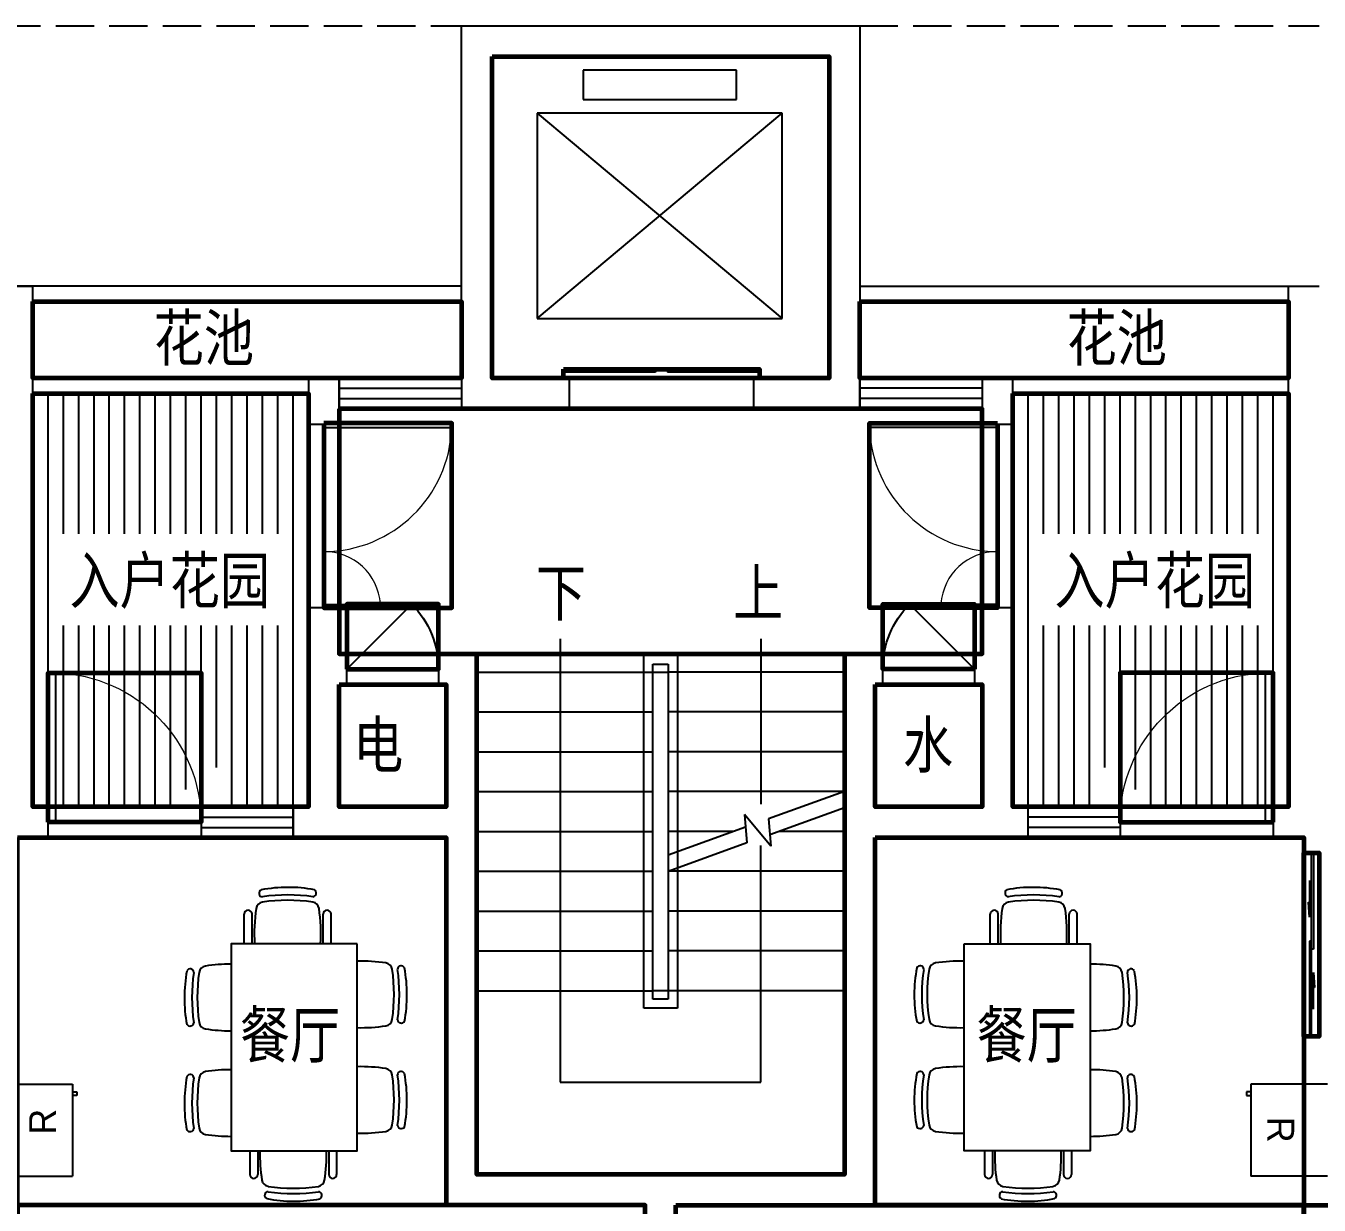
# Model space of a CAD drawing. Extents: x -555681 to -532641, y -677327 to -662427.
# Drawn here: x -547986 to -539541, y -670127 to -662427 of the extents above; entities that cross this region are included whole.
import ezdxf
from ezdxf.enums import TextEntityAlignment as Align

# ---------------------------------------------------------------- set-up
doc = ezdxf.new("R2010")
doc.units = 0
doc.header["$LTSCALE"] = 1000
doc.header["$MEASUREMENT"] = 0
doc.linetypes.add('DASH', pattern=[0.35, 0.25, -0.1])
doc.layers.get('0').update_dxf_attribs({"linetype": 'CONTINUOUS'})
for name, color, linetype in [('DIM_SYMB', 3, 'CONTINUOUS'), ('F', 8, 'CONTINUOUS'), ('FURNITURE', 8, 'CONTINUOUS'), ('PUB_TEXT', 7, 'CONTINUOUS'), ('STAIR', 3, 'CONTINUOUS'), ('WALL', 2, 'CONTINUOUS'), ('WINDOW', 4, 'CONTINUOUS'), ('屋顶轮廓阳台', 5, 'CONTINUOUS')]:
    doc.layers.add(name, color=color, linetype=linetype)
for name, color, linetype, lineweight in [('GT_客厅', 2, 'CONTINUOUS', 60), ('GT_楼梯', 130, 'CONTINUOUS', 60), ('GT_水机房', 170, 'CONTINUOUS', 60), ('GT_电机房', 210, 'CONTINUOUS', 60), ('GT_电梯', 150, 'CONTINUOUS', 60), ('GT_花园', 74, 'CONTINUOUS', 60), ('GT_过道', 30, 'CONTINUOUS', 60), ('GT_门', 120, 'CONTINUOUS', 60), ('GT_餐厅', 3, 'CONTINUOUS', 60)]:
    doc.layers.add(name, color=color, linetype=linetype, lineweight=lineweight)
doc.styles.add('rms', font='zsdz-s.shx', dxfattribs={"width": 0.7})
doc.styles.add('黑体', font='simhei.ttf')

msp = doc.modelspace()

# ---------------------------------------------------------------- linework, layer by layer
at = {"color": 0, "linetype": 'Continuous', "extrusion": (0, 0, -1)}
for p, q in [((-543875.3, -664668.5, 112500), (-544475.3, -664668.5, 112500)), ((-544475.3, -664668.5, 112500), (-544475.3, -664689.4, 112500)), ((-543875.3, -664689.4, 112500), (-544475.3, -664689.4, 112500)), ((-543875.3, -664668.5, 112500), (-543875.3, -664689.4, 112500)), ((-543795.3, -664668.5, 112500), (-543795.3, -664689.4, 112500)), ((-543195.3, -664668.5, 112500), (-543795.3, -664668.5, 112500)), ((-543195.3, -664689.4, 112500), (-543795.3, -664689.4, 112500)), ((-543195.3, -664668.5, 112500), (-543195.3, -664689.4, 112500)), ((-543235.3, -664727.4, 112500), (-544435.3, -664727.4, 112500))]:
    msp.add_line(p, q, dxfattribs=at)
at = {"extrusion": (0, 0, -1)}
for p, q in [((-545140.9, -664727.4), (-545940.9, -664727.4)), ((-545940.9, -664727.4), (-545940.9, -664927.4)), ((-545140.9, -664727.4), (-545140.9, -664927.4)), ((-542540.9, -664727.4), (-541740.9, -664727.4)), ((-542540.9, -664727.4), (-542540.9, -664927.4)), ((-541740.9, -664727.4), (-541740.9, -664927.4)), ((-545940.9, -664794.1), (-545140.9, -664794.1)), ((-545940.9, -664860.8), (-545140.9, -664860.8)), ((-541740.9, -664794.1), (-542540.9, -664794.1)), ((-541740.9, -664860.8), (-542540.9, -664860.8)), ((-545140.9, -664927.4), (-545940.9, -664927.4)), ((-542540.9, -664927.4), (-541740.9, -664927.4)), ((-547790.9, -666652.4), (-547840.9, -666652.4)), ((-547840.9, -667627.4), (-547840.9, -666652.4)), ((-547790.9, -667627.4), (-547790.9, -666652.4)), ((-539890.9, -666652.4), (-539840.9, -666652.4)), ((-539890.9, -667627.4), (-539890.9, -666652.4)), ((-539840.9, -667627.4), (-539840.9, -666652.4)), ((-546240.9, -667527.4), (-546840.9, -667527.4)), ((-546840.9, -667527.4), (-546840.9, -667727.4)), ((-546240.9, -667727.4), (-546240.9, -667527.4)), ((-541440.9, -667527.4), (-540840.9, -667527.4)), ((-541440.9, -667727.4), (-541440.9, -667527.4)), ((-540840.9, -667527.4), (-540840.9, -667727.4)), ((-547840.9, -667627.4), (-547790.9, -667627.4)), ((-546840.9, -667594.1), (-546240.9, -667594.1)), ((-540840.9, -667594.1), (-541440.9, -667594.1)), ((-539840.9, -667627.4), (-539890.9, -667627.4)), ((-546840.9, -667660.8), (-546240.9, -667660.8)), ((-546240.9, -667727.4), (-546840.9, -667727.4)), ((-540840.9, -667660.8), (-541440.9, -667660.8)), ((-541440.9, -667727.4), (-540840.9, -667727.4))]:
    msp.add_line(p, q, dxfattribs=at)
for p, q in [((-546042.6, -665050.3), (-545212.1, -665050.3)), ((-541639.2, -665050.3), (-542469.7, -665050.3)), ((-546039.2, -666204.6), (-545670.8, -666204.6)), ((-541642.6, -666204.6), (-542011, -666204.6)), ((-548182, -669337.4), (-547682, -669337.4)), ((-547682, -669337.4), (-547682, -669937.4)), ((-539985.9, -669337.4), (-539985.9, -669937.4)), ((-539485.9, -669337.4), (-539985.9, -669337.4)), ((-547682, -669387.4), (-547652, -669387.4)), ((-547652, -669412.4), (-547682, -669412.4)), ((-547652, -669387.4), (-547652, -669412.4)), ((-539985.9, -669387.4), (-540015.9, -669387.4)), ((-540015.9, -669387.4), (-540015.9, -669412.4)), ((-540015.9, -669412.4), (-539985.9, -669412.4)), ((-548182, -669937.4), (-547682, -669937.4)), ((-539485.9, -669937.4), (-539985.9, -669937.4))]:
    msp.add_line(p, q)
at = {"color": 0, "extrusion": (0, 0, -1)}
for p, q in [((-545890.9, -666627.4), (-545466.6, -666203.2)), ((-541790.9, -666627.4), (-542215.2, -666203.2))]:
    msp.add_line(p, q, dxfattribs=at)
at = {"color": 0, "linetype": 'Continuous'}
for p, q in [((-539590.9, -667827.4), (-539578.4, -667827.4)), ((-539590.9, -668456.2), (-539590.9, -667827.4)), ((-539578.4, -667827.4), (-539578.4, -668456.2)), ((-539603.4, -668007.4), (-539603.4, -668247.4)), ((-539610.6, -668149.1), (-539603.4, -668149.1)), ((-539603.4, -668247.4), (-539610.6, -668149.1)), ((-539603.4, -668404.3), (-539603.4, -669027.4)), ((-539590.9, -668404.3), (-539603.4, -668404.3)), ((-539590.9, -669027.4), (-539590.9, -668404.3)), ((-539578.4, -668456.2), (-539590.9, -668456.2)), ((-539578.4, -668607.4), (-539571.2, -668705.8)), ((-539578.4, -668847.4), (-539578.4, -668607.4)), ((-539571.2, -668705.8), (-539578.4, -668705.8)), ((-539603.4, -669027.4), (-539590.9, -669027.4))]:
    msp.add_line(p, q, dxfattribs=at)
at = {"lineweight": 13}
for centre, radius, start, end in [((-546043.2, -665021.9), 838.5, 270.27623, 358.06031), ((-541638.6, -665021.9), 838.5, 181.93969, 269.72377), ((-546037.8, -666228.4), 368, 4.24917, 90.21013), ((-541644, -666228.4), 368, 89.78987, 175.75083)]:
    msp.add_arc(centre, radius, start, end, dxfattribs=at)
at = {"color": 0, "extrusion": (0, 0, -1)}
for centre, start, end in [((545890.9, -666627.4), 135, 180), ((541790.9, -666627.4), 0, 45)]:
    msp.add_arc(centre, 600, start, end, dxfattribs=at)
at = {"lineweight": 13, "extrusion": (0, 0, -1)}
for centre, start, end in [((547815.9, -667627.4), 91.46928, 180), ((539865.9, -667627.4), 360, 88.53072)]:
    msp.add_arc(centre, 975, start, end, dxfattribs=at)
at = {"layer": 'DIM_SYMB'}
for p, q in [((-544495.9, -666429.4), (-544495.9, -669324.4)), ((-543185.9, -666429.4), (-543185.9, -667059.4)), ((-543185.9, -666429.4), (-543185.9, -667059.4)), ((-543185.9, -667059.4), (-543185.9, -667509.4)), ((-543185.9, -667059.4), (-543185.9, -667509.4)), ((-543185.9, -668229.4), (-543185.9, -667779.4)), ((-543185.9, -669324.4), (-543185.9, -668229.4)), ((-544495.9, -669324.4), (-543185.9, -669324.4))]:
    msp.add_line(p, q, dxfattribs=at)
at = {"layer": 'F', "linetype": 'Continuous'}
for p, q in [((-547840.9, -667527.4), (-547840.9, -664827.4)), ((-547740.9, -665745.1), (-547740.9, -664827.4)), ((-547640.9, -665745.1), (-547640.9, -664827.4)), ((-547540.9, -665745.1), (-547540.9, -664827.4)), ((-547440.9, -665745.1), (-547440.9, -664827.4)), ((-547340.9, -665745.1), (-547340.9, -664827.4)), ((-547240.9, -665745.1), (-547240.9, -664827.4)), ((-547140.9, -665745.1), (-547140.9, -664827.4)), ((-547040.9, -665745.1), (-547040.9, -664827.4)), ((-546940.9, -665745.1), (-546940.9, -664827.4)), ((-546840.9, -665745.1), (-546840.9, -664827.4)), ((-546740.9, -665745.1), (-546740.9, -664827.4)), ((-546640.9, -665745.1), (-546640.9, -664827.4)), ((-546540.9, -665745.1), (-546540.9, -664827.4)), ((-546440.9, -665745.1), (-546440.9, -664827.4)), ((-546340.9, -665745.1), (-546340.9, -664827.4)), ((-546240.9, -667527.4), (-546240.9, -664827.4)), ((-546140.9, -667527.4), (-546140.9, -664827.4)), ((-541540.9, -667527.4), (-541540.9, -664827.4)), ((-541440.9, -667527.4), (-541440.9, -664827.4)), ((-541340.9, -665745.1), (-541340.9, -664827.4)), ((-541240.9, -665745.1), (-541240.9, -664827.4)), ((-541140.9, -665745.1), (-541140.9, -664827.4)), ((-541040.9, -665745.1), (-541040.9, -664827.4)), ((-540940.9, -665745.1), (-540940.9, -664827.4)), ((-540840.9, -665745.1), (-540840.9, -664827.4)), ((-540740.9, -665745.1), (-540740.9, -664827.4)), ((-540640.9, -665745.1), (-540640.9, -664827.4)), ((-540540.9, -665745.1), (-540540.9, -664827.4)), ((-540440.9, -665745.1), (-540440.9, -664827.4)), ((-540340.9, -665745.1), (-540340.9, -664827.4)), ((-540240.9, -665745.1), (-540240.9, -664827.4)), ((-540140.9, -665745.1), (-540140.9, -664827.4)), ((-540040.9, -665745.1), (-540040.9, -664827.4)), ((-539940.9, -665745.1), (-539940.9, -664827.4)), ((-539840.9, -667527.4), (-539840.9, -664827.4)), ((-547740.9, -666797.9), (-547740.9, -666342.6)), ((-547640.9, -666816.8), (-547640.9, -666342.6)), ((-547540.9, -666848.9), (-547540.9, -666342.6)), ((-547440.9, -666895.8), (-547440.9, -666342.6)), ((-547340.9, -666960.8), (-547340.9, -666342.6)), ((-547240.9, -667049.7), (-547240.9, -666342.6)), ((-547140.9, -667176.6), (-547140.9, -666342.6)), ((-547040.9, -667397), (-547040.9, -666342.6)), ((-546940.9, -667412.6), (-546940.9, -666342.6)), ((-546840.9, -667316.1), (-546840.9, -666342.6)), ((-546740.9, -667270.5), (-546740.9, -666342.6)), ((-546640.9, -667527.4), (-546640.9, -666342.6)), ((-546540.9, -667527.4), (-546540.9, -666342.6)), ((-546440.9, -667527.4), (-546440.9, -666342.6)), ((-546340.9, -667527.4), (-546340.9, -666342.6)), ((-541340.9, -667527.4), (-541340.9, -666342.6)), ((-541240.9, -667527.4), (-541240.9, -666342.6)), ((-541140.9, -667527.4), (-541140.9, -666342.6)), ((-541040.9, -667527.4), (-541040.9, -666342.6)), ((-540940.9, -667270.5), (-540940.9, -666342.6)), ((-540840.9, -667316.1), (-540840.9, -666342.6)), ((-540740.9, -667412.6), (-540740.9, -666342.6)), ((-540640.9, -667397), (-540640.9, -666342.6)), ((-540540.9, -667176.6), (-540540.9, -666342.6)), ((-540440.9, -667049.7), (-540440.9, -666342.6)), ((-540340.9, -666960.8), (-540340.9, -666342.6)), ((-540240.9, -666895.8), (-540240.9, -666342.6)), ((-540140.9, -666848.9), (-540140.9, -666342.6)), ((-540040.9, -666816.8), (-540040.9, -666342.6)), ((-539940.9, -666797.9), (-539940.9, -666342.6)), ((-547740.9, -667527.4), (-547740.9, -666797.9)), ((-539940.9, -667527.4), (-539940.9, -666797.9)), ((-547640.9, -667527.4), (-547640.9, -666816.8)), ((-547540.9, -667527.4), (-547540.9, -666848.9)), ((-547440.9, -667527.4), (-547440.9, -666895.8)), ((-540240.9, -667527.4), (-540240.9, -666895.8)), ((-540140.9, -667527.4), (-540140.9, -666848.9)), ((-540040.9, -667527.4), (-540040.9, -666816.8)), ((-547340.9, -667527.4), (-547340.9, -666960.8)), ((-540340.9, -667527.4), (-540340.9, -666960.8)), ((-547240.9, -667527.4), (-547240.9, -667049.7)), ((-540440.9, -667527.4), (-540440.9, -667049.7)), ((-547140.9, -667527.4), (-547140.9, -667176.6)), ((-540540.9, -667527.4), (-540540.9, -667176.6)), ((-547040.9, -667527.4), (-547040.9, -667397)), ((-540640.9, -667527.4), (-540640.9, -667397))]:
    msp.add_line(p, q, dxfattribs=at)
at = {"layer": 'FURNITURE'}
for p, q in [((-546560.5, -668421.8, 0), (-546560.5, -668227.5, 0)), ((-546508.7, -668421.8, 0), (-546508.7, -668227.5, 0)), ((-546045.1, -668421.8, 0), (-546045.1, -668227.5, 0)), ((-545993.3, -668421.8, 0), (-545993.3, -668227.5, 0)), ((-541688.5, -668421.8, 0), (-541688.5, -668227.5, 0)), ((-541636.7, -668421.8, 0), (-541636.7, -668227.5, 0)), ((-541173.1, -668421.8, 0), (-541173.1, -668227.5, 0)), ((-541121.3, -668421.8, 0), (-541121.3, -668227.5, 0)), ((-546523.6, -669771.8, 0), (-546523.6, -669926.6, 0)), ((-546471.7, -669771.8, 0), (-546471.7, -669926.6, 0)), ((-546008.2, -669771.8, 0), (-546008.2, -669926.6, 0)), ((-545956.4, -669771.8, 0), (-545956.4, -669926.6, 0)), ((-541725.5, -669771.8, 0), (-541725.5, -669926.6, 0)), ((-541673.6, -669771.8, 0), (-541673.6, -669926.6, 0)), ((-541210.1, -669771.8, 0), (-541210.1, -669926.6, 0)), ((-541158.2, -669771.8, 0), (-541158.2, -669926.6, 0))]:
    msp.add_line(p, q, dxfattribs=at)
at = {"layer": 'FURNITURE', "elevation": 0}
for points in [[(-545822.1, -668421.8), (-546645.9, -668421.8), (-546645.9, -669771.8), (-545822.1, -669771.8)], [(-541859.7, -668421.8), (-541035.9, -668421.8), (-541035.9, -669771.8), (-541859.7, -669771.8)]]:
    msp.add_lwpolyline(points, close=True, dxfattribs=at)
at = {"layer": 'FURNITURE'}
for centre, radius, start, end in [((-546439.8, -668090.8, 0), 23.8, 116.0097, 268.0251), ((-546273, -669009.5, 0), 957.1, 79.6214, 100.6257), ((-546114.6, -668089.9, 0), 24.7, 275.7106, 57.991), ((-541567.2, -668089.9, 0), 24.7, 122.009, 264.2894), ((-541408.8, -669009.5, 0), 957.1, 79.3743, 100.3786), ((-541242, -668090.8, 0), 23.8, 271.9749, 63.9903), ((-546433.4, -668198.2, 0), 49.1, 98.5308, 170.3803), ((-546276.9, -669237.4, 0), 1100.7, 81.4206, 98.5772), ((-546275.4, -669208.3, 0), 1106.5, 81.4608, 98.5749), ((-546120.1, -668197.5, 0), 49, 8.6732, 81.3268), ((-541561.7, -668197.5, 0), 49, 98.6732, 171.3268), ((-541406.4, -669208.3, 0), 1106.5, 81.4251, 98.5392), ((-541404.9, -669237.4, 0), 1100.7, 81.4228, 98.5794), ((-541248.4, -668198.2, 0), 49.1, 9.6197, 81.4692), ((-546534.6, -668227.5, 0), 25.9, 0, 180), ((-545406, -668355, 0), 1088.4, 171.2834, 183.52), ((-547148.6, -668354.2, 0), 1089.4, 356.44426, 8.6674), ((-546019.2, -668227.5, 0), 25.9, 0, 180), ((-541662.6, -668227.5, 0), 25.9, 360, 180), ((-540533.2, -668354.2, 0), 1089.4, 171.3326, 183.55574), ((-542275.8, -668355, 0), 1088.4, 356.48, 8.7166), ((-541147.2, -668227.5, 0), 25.9, 360, 180), ((-546912.5, -668608.3, 0), 23.8, 1.9749, 153.9903), ((-546805.1, -668614.8, 0), 49.1, 99.6197, 171.4692), ((-546648.3, -669642.2, 0), 1088.4, 89.86934, 98.7166), ((-545799.8, -669622.2, 0), 1088.4, 81.2834, 91.174), ((-545643, -668594.8, 0), 49.1, 8.5308, 80.3803), ((-546682.2, -668751.2, 0), 1100.7, 351.4206, 8.5772), ((-545535.6, -668588.3, 0), 23.8, 26.0097, 178.0251), ((-546454.3, -668755.2, 0), 957.1, 349.6214, 10.6257), ((-541227.5, -668755.2, 0), 957.1, 169.3743, 190.3786), ((-542146.2, -668588.3, 0), 23.8, 1.9749, 153.9903), ((-540999.6, -668751.2, 0), 1100.7, 171.4228, 188.5794), ((-542038.8, -668594.8, 0), 49.1, 99.6197, 171.4692), ((-541882, -669622.2, 0), 1088.4, 88.826, 98.7166), ((-541033.5, -669642.2, 0), 1088.4, 81.2834, 90.13066), ((-540876.7, -668614.8, 0), 49.1, 8.5308, 80.3803), ((-540769.3, -668608.3, 0), 23.8, 26.0097, 178.0251), ((-545993.8, -668775.2, 0), 957.1, 169.3743, 190.3786), ((-545795.1, -668772.8, 0), 1106.5, 171.4251, 188.5392), ((-545765.9, -668771.2, 0), 1100.7, 171.4228, 188.5794), ((-546653.1, -668752.8, 0), 1106.5, 351.4608, 8.5749), ((-541028.7, -668752.8, 0), 1106.5, 171.4251, 188.5392), ((-541915.9, -668771.2, 0), 1100.7, 351.4206, 8.5772), ((-541886.7, -668772.8, 0), 1106.5, 351.4608, 8.5749), ((-541688, -668775.2, 0), 957.1, 349.6214, 10.6257), ((-545642.3, -668908, 0), 49, 278.6732, 351.3268), ((-545534.7, -668913.6, 0), 24.7, 185.7106, 327.991), ((-542147.1, -668913.6, 0), 24.7, 212.009, 354.2894), ((-542039.5, -668908, 0), 49, 188.6732, 261.3268), ((-546913.4, -668933.6, 0), 24.7, 212.009, 354.2894), ((-546805.9, -668928, 0), 49, 188.6732, 261.3268), ((-546649.1, -667899.6, 0), 1089.4, 261.3326, 270.1694), ((-545799, -667879.5, 0), 1089.4, 268.7882, 278.6674), ((-541882.8, -667879.5, 0), 1089.4, 261.3326, 271.2118), ((-541032.7, -667899.6, 0), 1089.4, 269.8306, 278.6674), ((-540875.9, -668928, 0), 49, 278.6732, 351.3268), ((-540768.4, -668933.6, 0), 24.7, 185.7106, 327.991), ((-546805.1, -669304.2, 0), 49.1, 99.6197, 171.4692), ((-546648.3, -670331.6, 0), 1088.4, 89.86934, 98.7166), ((-545799.8, -670311.6, 0), 1088.4, 81.2834, 91.174), ((-545643, -669284.2, 0), 49.1, 8.5308, 80.3803), ((-545535.6, -669277.7, 0), 23.8, 26.0097, 178.0251), ((-542146.2, -669277.7, 0), 23.8, 1.9749, 153.9903), ((-542038.8, -669284.2, 0), 49.1, 99.6197, 171.4692), ((-541882, -670311.6, 0), 1088.4, 88.826, 98.7166), ((-541033.5, -670331.6, 0), 1088.4, 81.2834, 90.13066), ((-540876.7, -669304.2, 0), 49.1, 8.5308, 80.3803), ((-545993.8, -669464.6, 0), 957.1, 169.3743, 190.3786), ((-546912.5, -669297.7, 0), 23.8, 1.9749, 153.9903), ((-545795.1, -669462.2, 0), 1106.5, 171.4251, 188.5392), ((-545765.9, -669460.6, 0), 1100.7, 171.4228, 188.5794), ((-546682.2, -669440.6, 0), 1100.7, 351.4206, 8.5772), ((-546653.1, -669442.2, 0), 1106.5, 351.4608, 8.5749), ((-546454.3, -669444.6, 0), 957.1, 349.6214, 10.6257), ((-541227.5, -669444.6, 0), 957.1, 169.3743, 190.3786), ((-541028.7, -669442.2, 0), 1106.5, 171.4251, 188.5392), ((-540999.6, -669440.6, 0), 1100.7, 171.4228, 188.5794), ((-541915.9, -669460.6, 0), 1100.7, 351.4206, 8.5772), ((-540769.3, -669297.7, 0), 23.8, 26.0097, 178.0251), ((-541886.7, -669462.2, 0), 1106.5, 351.4608, 8.5749), ((-541688, -669464.6, 0), 957.1, 349.6214, 10.6257), ((-546913.4, -669623, 0), 24.7, 212.009, 354.2894), ((-546805.9, -669617.4, 0), 49, 188.6732, 261.3268), ((-546649.1, -668588.9, 0), 1089.4, 261.3326, 270.1694), ((-545799, -668568.9, 0), 1089.4, 268.7882, 278.6674), ((-545642.3, -669597.4, 0), 49, 278.6732, 351.3268), ((-545534.7, -669603, 0), 24.7, 185.7106, 327.991), ((-542147.1, -669603, 0), 24.7, 212.009, 354.2894), ((-542039.5, -669597.4, 0), 49, 188.6732, 261.3268), ((-541882.8, -668568.9, 0), 1089.4, 261.3326, 271.2118), ((-541032.7, -668588.9, 0), 1089.4, 269.8306, 278.6674), ((-540875.9, -669617.4, 0), 49, 278.6732, 351.3268), ((-540768.4, -669623, 0), 24.7, 185.7106, 327.991), ((-545369, -669799.1, 0), 1088.4, 178.56046, 188.7166), ((-547111.7, -669799.8, 0), 1089.4, 351.3326, 1.47711), ((-540570.1, -669799.8, 0), 1089.4, 178.52289, 188.6674), ((-542312.8, -669799.1, 0), 1088.4, 351.2834, 1.43954), ((-546497.6, -669926.6, 0), 25.9, 180, 0), ((-545982.3, -669926.6, 0), 25.9, 180, 0), ((-541699.5, -669926.6, 0), 25.9, 180, 360), ((-541184.2, -669926.6, 0), 25.9, 180, 360), ((-546396.4, -669955.9, 0), 49.1, 189.6197, 261.4692), ((-546240, -668916.7, 0), 1100.7, 261.4228, 278.5794), ((-546083.2, -669956.6, 0), 49, 278.6732, 351.3268), ((-541598.6, -669956.6, 0), 49, 188.6732, 261.3268), ((-541441.8, -668916.7, 0), 1100.7, 261.4206, 278.5772), ((-541285.4, -669955.9, 0), 49.1, 278.5308, 350.3803), ((-546402.9, -670063.3, 0), 23.8, 91.9749, 243.9903), ((-546236, -669144.5, 0), 957.1, 259.3743, 280.3786), ((-546238.4, -668945.8, 0), 1106.5, 261.4251, 278.5392), ((-546077.6, -670064.2, 0), 24.7, 302.009, 84.2894), ((-541604.2, -670064.2, 0), 24.7, 95.7106, 237.991), ((-541445.8, -669144.5, 0), 957.1, 259.6214, 280.6257), ((-541443.4, -668945.8, 0), 1106.5, 261.4608, 278.5749), ((-541278.9, -670063.3, 0), 23.8, 296.0097, 88.0251)]:
    msp.add_arc(centre, radius, start, end, dxfattribs=at)
at = {"layer": 'GT_客厅', "lineweight": 60}
for points in [[(-548040.9, -674927.4), (-543940.9, -674927.4), (-543940.9, -670127.4), (-548040.9, -670127.4), (-548040.9, -674927.4)], [(-543740.9, -670127.4), (-539640.9, -670127.4), (-539640.9, -674927.4), (-543740.9, -674927.4), (-543740.9, -670127.4)]]:
    msp.add_lwpolyline(points, close=True, dxfattribs=at)
at = {"layer": 'GT_楼梯', "lineweight": 60}
msp.add_lwpolyline([(-545040.9, -666527.4), (-542640.9, -666527.4), (-542640.9, -669927.4), (-545040.9, -669927.4), (-545040.9, -666527.4)], dxfattribs=at)
at = {"layer": 'GT_水机房', "lineweight": 60}
msp.add_lwpolyline([(-542440.9, -666727.4), (-541740.9, -666727.4), (-541740.9, -667527.4), (-542440.9, -667527.4), (-542440.9, -666727.4)], dxfattribs=at)
at = {"layer": 'GT_电机房', "lineweight": 60}
msp.add_lwpolyline([(-545940.9, -666727.4), (-545240.9, -666727.4), (-545240.9, -667527.4), (-545940.9, -667527.4), (-545940.9, -666727.4)], dxfattribs=at)
at = {"layer": 'GT_电梯', "lineweight": 60}
msp.add_lwpolyline([(-544940.9, -662627.4), (-542740.9, -662627.4), (-542740.9, -664727.4), (-544940.9, -664727.4), (-544940.9, -662627.4)], dxfattribs=at)
at = {"layer": 'GT_花园'}
for points in [[(-547940.9, -664227.4), (-545140.9, -664227.4), (-545140.9, -664727.4), (-547940.9, -664727.4), (-547940.9, -664227.4)], [(-542540.9, -664227.4), (-539740.9, -664227.4), (-539740.9, -664727.4), (-542540.9, -664727.4), (-542540.9, -664227.4)]]:
    msp.add_lwpolyline(points, dxfattribs=at)
at = {"layer": 'GT_花园', "lineweight": 60}
for points in [[(-547940.9, -664827.4), (-546140.9, -664827.4), (-546140.9, -667527.4), (-547940.9, -667527.4), (-547940.9, -664827.4)], [(-541540.9, -664827.4), (-539740.9, -664827.4), (-539740.9, -667527.4), (-541540.9, -667527.4), (-541540.9, -664827.4)]]:
    msp.add_lwpolyline(points, dxfattribs=at)
at = {"layer": 'GT_过道', "lineweight": 60}
for points in [[(-545940.9, -664927.4), (-545940.9, -666527.4), (-541740.9, -666527.4), (-541740.9, -664927.4), (-545940.9, -664927.4)], [(-537440.9, -668827.4), (-536340.9, -668827.4), (-536340.9, -671227.4), (-539640.9, -671227.4), (-539640.9, -670127.4), (-537440.9, -670127.4), (-537440.9, -668827.4)]]:
    msp.add_lwpolyline(points, dxfattribs=at)
at = {"layer": 'GT_门', "lineweight": 60, "elevation": 112500}
msp.add_lwpolyline([(-544475.3, -664668.5), (-543195.3, -664668.5), (-543195.3, -664727.4), (-544475.3, -664727.4), (-544475.3, -664668.5)], dxfattribs=at)
at = {"layer": 'GT_门', "lineweight": 60}
for points in [[(-546040.9, -665027.4), (-546040.9, -666227.4), (-545205.2, -666227.4), (-545205.2, -665021.9), (-546040.9, -665021.9)], [(-541640.9, -665027.4), (-541640.9, -666227.4), (-542476.6, -666227.4), (-542476.6, -665021.9), (-541640.9, -665021.9)], [(-545890.9, -666627.4), (-545290.9, -666627.4), (-545290.9, -666203.2), (-545890.9, -666203.2), (-545890.9, -666627.4)], [(-541790.9, -666627.4), (-542390.9, -666627.4), (-542390.9, -666203.2), (-541790.9, -666203.2), (-541790.9, -666627.4)], [(-547840.9, -667627.4), (-547840.9, -666652.4), (-546840.9, -666652.4), (-546840.9, -667627.4), (-547840.9, -667627.4)], [(-539840.9, -667627.4), (-539840.9, -666652.4), (-540840.9, -666652.4), (-540840.9, -667627.4), (-539840.9, -667627.4)], [(-539640.9, -667827.4), (-539540.9, -667827.4), (-539540.9, -669027.4), (-539640.9, -669027.4), (-539640.9, -667827.4)]]:
    msp.add_lwpolyline(points, dxfattribs=at)
at = {"layer": 'GT_餐厅', "lineweight": 60}
for points in [[(-548040.9, -667727.4), (-545240.9, -667727.4), (-545240.9, -670127.4), (-548040.9, -670127.4), (-548040.9, -667727.4)], [(-542440.9, -667727.4), (-539640.9, -667727.4), (-539640.9, -670127.4), (-542440.9, -670127.4), (-542440.9, -667727.4)]]:
    msp.add_lwpolyline(points, dxfattribs=at)
at = {"layer": 'STAIR'}
for p, q in [((-543346.5, -662717.3, -112500), (-544346.5, -662717.3, -112500)), ((-544346.5, -662717.3, -112500), (-544346.5, -662907.3, -112500)), ((-543346.5, -662907.3, -112500), (-543346.5, -662717.3, -112500)), ((-544346.5, -662907.3, -112500), (-543346.5, -662907.3, -112500)), ((-544646.5, -662997.4, -112500), (-544646.5, -664337.4, -112500)), ((-543046.5, -662997.4, -112500), (-544646.5, -662997.4, -112500)), ((-544646.5, -662997.4, -112500), (-543046.5, -664337.4, -112500)), ((-544646.5, -664337.4, -112500), (-543046.5, -662997.4, -112500)), ((-543046.5, -664337.4, -112500), (-543046.5, -662997.4, -112500)), ((-544646.5, -664337.4, -112500), (-543046.5, -664337.4, -112500)), ((-543950.9, -666535.4), (-543730.9, -666535.4)), ((-543950.9, -668842.4), (-543950.9, -666535.4)), ((-543730.9, -666535.4), (-543730.9, -668842.4)), ((-543890.9, -666595.4), (-543790.9, -666595.4)), ((-543890.9, -668782.4), (-543890.9, -666595.4)), ((-543790.9, -666595.4), (-543790.9, -668782.4)), ((-545040.9, -666647.4), (-543890.9, -666647.4)), ((-543890.9, -666647.4), (-543790.9, -666647.4)), ((-543890.9, -668727.4), (-543890.9, -666647.4)), ((-543790.9, -666647.4), (-543790.9, -667842.3)), ((-542640.9, -666647.4), (-543790.9, -666647.4)), ((-545040.9, -666907.4), (-543890.9, -666907.4)), ((-542640.9, -666907.4), (-543790.9, -666907.4)), ((-545040.9, -667167.4), (-543890.9, -667167.4)), ((-542640.9, -667167.4), (-543790.9, -667167.4)), ((-545040.9, -667427.4), (-543890.9, -667427.4)), ((-542644.1, -667427.4), (-543790.9, -667427.4)), ((-542640.9, -667426.3), (-543135.8, -667605.3)), ((-542640.9, -667532.6), (-543127, -667708.5)), ((-543120.6, -667783.1), (-543293.1, -667576.7)), ((-543293.1, -667576.7), (-543277.2, -667762.8)), ((-543135.8, -667605.3), (-543120.6, -667783.1)), ((-545040.9, -667687.4), (-543890.9, -667687.4)), ((-543286, -667659.6), (-543790.9, -667842.3)), ((-543362.9, -667687.4), (-543790.9, -667687.4)), ((-542640.9, -667687.4), (-543068.9, -667687.4)), ((-543277.2, -667762.8), (-543790.9, -667948.6)), ((-545040.9, -667947.4), (-543890.9, -667947.4)), ((-543790.9, -667948.6), (-543790.9, -668727.4)), ((-542640.9, -667947.4), (-543787.7, -667947.4)), ((-545040.9, -668207.4), (-543890.9, -668207.4)), ((-542640.9, -668207.4), (-543790.9, -668207.4)), ((-545040.9, -668467.4), (-543890.9, -668467.4)), ((-542640.9, -668467.4), (-543790.9, -668467.4)), ((-545040.9, -668727.4), (-543890.9, -668727.4)), ((-543790.9, -668727.4), (-543890.9, -668727.4)), ((-542640.9, -668727.4), (-543790.9, -668727.4)), ((-543790.9, -668782.4), (-543890.9, -668782.4)), ((-543730.9, -668842.4), (-543950.9, -668842.4))]:
    msp.add_line(p, q, dxfattribs=at)
at = {"layer": 'WALL'}
for p, q in [((-545140.9, -664727.4), (-545140.9, -662427.4)), ((-545140.9, -662427.4), (-542540.9, -662427.4)), ((-542540.9, -662427.4), (-542540.9, -664727.4)), ((-544940.9, -664727.4), (-544940.9, -662627.4)), ((-544940.9, -662627.4), (-542740.9, -662627.4)), ((-542740.9, -662627.4), (-542740.9, -664727.4)), ((-548140.9, -664127.4), (-547940.9, -664127.4)), ((-547940.9, -666527.4), (-547940.9, -664127.4)), ((-539740.9, -666527.4), (-539740.9, -664127.4)), ((-539740.9, -664127.4), (-539540.9, -664127.4)), ((-546140.9, -664727.4), (-546140.9, -665027.4)), ((-545940.9, -664727.4), (-546140.9, -664727.4)), ((-545940.9, -664927.4), (-545940.9, -664727.4)), ((-545140.9, -664727.4), (-545140.9, -664927.4)), ((-544435.3, -664727.4), (-544940.9, -664727.4)), ((-544435.3, -664927.4), (-544435.3, -664727.4)), ((-542740.9, -664727.4), (-543235.3, -664727.4)), ((-543235.3, -664727.4), (-543235.3, -664927.4)), ((-542540.9, -664927.4), (-542540.9, -664727.4)), ((-541540.9, -664727.4), (-541740.9, -664727.4)), ((-541740.9, -664727.4), (-541740.9, -664927.4)), ((-541540.9, -665027.4), (-541540.9, -664727.4)), ((-545940.9, -665027.4), (-545940.9, -664927.4)), ((-545140.9, -664927.4), (-545040.9, -664927.4)), ((-545040.9, -664927.4), (-544435.3, -664927.4)), ((-543235.3, -664927.4), (-542640.9, -664927.4)), ((-542640.9, -664927.4), (-542540.9, -664927.4)), ((-541740.9, -664927.4), (-541740.9, -665027.4)), ((-546140.9, -665027.4), (-545940.9, -665027.4)), ((-541740.9, -665027.4), (-541540.9, -665027.4)), ((-545940.9, -666227.4), (-546140.9, -666227.4)), ((-546140.9, -666227.4), (-546140.9, -666627.4)), ((-545940.9, -666527.4), (-545940.9, -666227.4)), ((-541540.9, -666227.4), (-541740.9, -666227.4)), ((-541740.9, -666227.4), (-541740.9, -666527.4)), ((-541540.9, -666627.4), (-541540.9, -666227.4)), ((-547940.9, -667527.4), (-547940.9, -666527.4)), ((-545890.9, -666527.4), (-545940.9, -666527.4)), ((-545890.9, -666727.4), (-545890.9, -666527.4)), ((-545040.9, -666527.4), (-545290.9, -666527.4)), ((-545290.9, -666527.4), (-545290.9, -666727.4)), ((-545040.9, -667627.4), (-545040.9, -666527.4)), ((-542390.9, -666527.4), (-542640.9, -666527.4)), ((-542640.9, -667627.4), (-542640.9, -666527.4)), ((-542390.9, -666727.4), (-542390.9, -666527.4)), ((-541740.9, -666527.4), (-541790.9, -666527.4)), ((-541790.9, -666527.4), (-541790.9, -666727.4)), ((-539740.9, -666527.4), (-539740.9, -667527.4)), ((-546140.9, -667527.4), (-546140.9, -666627.4)), ((-541540.9, -667527.4), (-541540.9, -666627.4)), ((-545940.9, -667527.4), (-545940.9, -666727.4)), ((-545940.9, -666727.4), (-545890.9, -666727.4)), ((-545290.9, -666727.4), (-545240.9, -666727.4)), ((-545240.9, -667527.4), (-545240.9, -666727.4)), ((-542440.9, -666727.4), (-542390.9, -666727.4)), ((-542440.9, -667527.4), (-542440.9, -666727.4)), ((-541790.9, -666727.4), (-541740.9, -666727.4)), ((-541740.9, -667527.4), (-541740.9, -666727.4)), ((-547840.9, -667527.4), (-547940.9, -667527.4)), ((-547840.9, -667727.4), (-547840.9, -667527.4)), ((-546140.9, -667527.4), (-546240.9, -667527.4)), ((-546240.9, -667527.4), (-546240.9, -667727.4)), ((-545940.9, -667527.4), (-545240.9, -667527.4)), ((-541740.9, -667527.4), (-542440.9, -667527.4)), ((-541440.9, -667527.4), (-541540.9, -667527.4)), ((-541440.9, -667727.4), (-541440.9, -667527.4)), ((-539740.9, -667527.4), (-539840.9, -667527.4)), ((-539840.9, -667527.4), (-539840.9, -667727.4)), ((-545040.9, -669927.4), (-545040.9, -667627.4)), ((-542640.9, -669927.4), (-542640.9, -667627.4)), ((-548040.9, -667727.4), (-547840.9, -667727.4)), ((-546240.9, -667727.4), (-546040.9, -667727.4)), ((-546040.9, -667727.4), (-545240.9, -667727.4)), ((-545240.9, -670127.4), (-545240.9, -667727.4)), ((-542440.9, -670127.4), (-542440.9, -667727.4)), ((-541640.9, -667727.4), (-542440.9, -667727.4)), ((-541640.9, -667727.4), (-541440.9, -667727.4)), ((-539840.9, -667727.4), (-539640.9, -667727.4)), ((-539640.9, -667727.4), (-539640.9, -667827.4)), ((-539640.9, -667827.4), (-539540.9, -667827.4)), ((-539540.9, -669027.4), (-539640.9, -669027.4)), ((-539640.9, -669027.4), (-539640.9, -670127.4)), ((-543840.9, -669927.4), (-545040.9, -669927.4)), ((-543840.9, -669927.4), (-542640.9, -669927.4)), ((-543740.9, -670127.4), (-542440.9, -670127.4)), ((-539640.9, -670127.4), (-537440.9, -670127.4))]:
    msp.add_line(p, q, dxfattribs=at)
at = {"layer": 'WINDOW'}
for p, q in [((-546140.9, -666227.4), (-546140.9, -665027.4)), ((-541540.9, -666227.4), (-541540.9, -665027.4)), ((-545890.9, -666527.4), (-545290.9, -666527.4)), ((-541790.9, -666527.4), (-542390.9, -666527.4)), ((-545890.9, -666727.4), (-545290.9, -666727.4)), ((-541790.9, -666727.4), (-542390.9, -666727.4)), ((-547840.9, -667527.4), (-546840.9, -667527.4)), ((-539840.9, -667527.4), (-540840.9, -667527.4))]:
    msp.add_line(p, q, dxfattribs=at)
at = {"layer": '屋顶轮廓阳台', "linetype": 'DASH'}
for p, q in [((-548140.9, -662427.4), (-545140.9, -662427.4)), ((-542540.9, -662427.4), (-539540.9, -662427.4))]:
    msp.add_line(p, q, dxfattribs=at)
at = {"layer": '屋顶轮廓阳台'}
for p, q in [((-545140.9, -664127.4), (-548140.9, -664127.4)), ((-542540.9, -664127.4), (-539540.9, -664127.4)), ((-545140.9, -664227.4), (-547940.9, -664227.4)), ((-542540.9, -664227.4), (-539740.9, -664227.4)), ((-546140.9, -664727.4), (-547940.9, -664727.4)), ((-541540.9, -664727.4), (-539740.9, -664727.4)), ((-546140.9, -664827.4), (-547940.9, -664827.4)), ((-541540.9, -664827.4), (-539740.9, -664827.4))]:
    msp.add_line(p, q, dxfattribs=at)

# ---------------------------------------------------------------- texts
at = {"linetype": 'ByBlock', "style": 'rms'}
for rotation, p in [(89.99999, (-547789.2, -669667.3)), (270.00001, (-539878.7, -669550.6))]:
    msp.add_text('R', height=175, rotation=rotation, dxfattribs=at).set_placement(p)
at = {"layer": 'PUB_TEXT', "style": '黑体', "width": 0.8}
for s, p in [('花池', (-546823.4, -664614.5)), ('花池', (-540862.5, -664614.5)), ('入户花园', (-547046, -666198.9)), ('入户花园', (-540614.1, -666198.9)), ('电', (-545685.5, -667271.2)), ('水', (-542094.9, -667271.2))]:
    msp.add_text(s, height=300, dxfattribs=at).set_placement(p, align=Align.CENTER)
for s, p in [('下', (-544655.6, -666279.4)), ('上', (-543367.6, -666279.4)), ('餐厅', (-546588.3, -669165.4, 0)), ('餐厅', (-541778.2, -669165.4, 0))]:
    msp.add_text(s, height=300, dxfattribs=at).set_placement(p)

doc.saveas('drawing.dxf')
